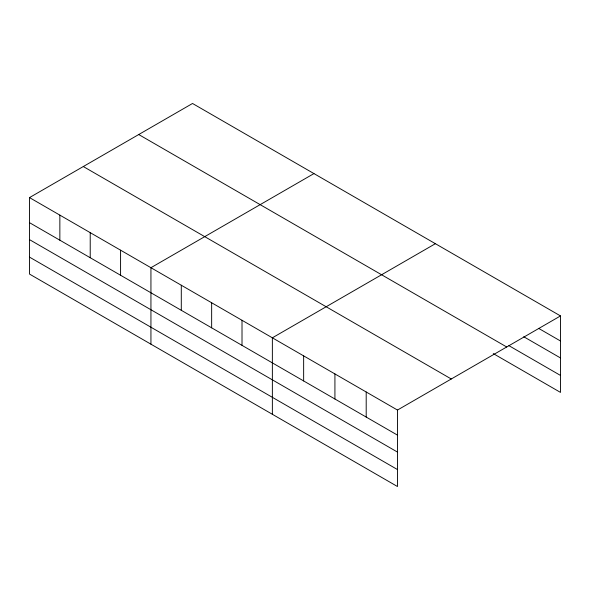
<?xml version="1.0" encoding="UTF-8"?>
<svg xmlns="http://www.w3.org/2000/svg" width="590" height="590" viewBox="0 0 590 590"><rect width="100%" height="100%" fill="white"/><g stroke="black" fill="none" stroke-linecap="round" stroke-linejoin="round"><path stroke-width="0.89" d="M397.476 452.08L397.476 410.05L29.5 197.598L29.5 274.07L397.476 486.521L397.476 452.08L29.5 239.629M493.255 353.58L560.5 392.402L560.5 315.93L192.524 103.479L29.5 197.598M313.954 173.585L150.937 267.705L150.937 344.177M435.391 243.692L272.366 337.812L272.366 414.291M397.476 410.05L560.5 315.93M538.604 328.357L560.5 340.998M523.75 336.743L560.5 357.96M508.89 345.644L560.5 375.439M138.724 134.535L506.707 346.986M83.293 166.535L451.276 378.987M29.5 222.666L397.476 435.118M29.5 257.107L397.476 469.559M366.198 391.989L366.198 417.064M334.921 373.935L334.921 399.002M303.644 355.873L303.644 380.941M242.011 320.289L242.011 345.356M211.648 302.759L211.648 327.834M181.292 285.236L181.292 310.303M120.574 250.182L120.574 275.25M90.218 232.652L90.218 257.719M59.855 215.121L59.855 240.196"/></g></svg>
